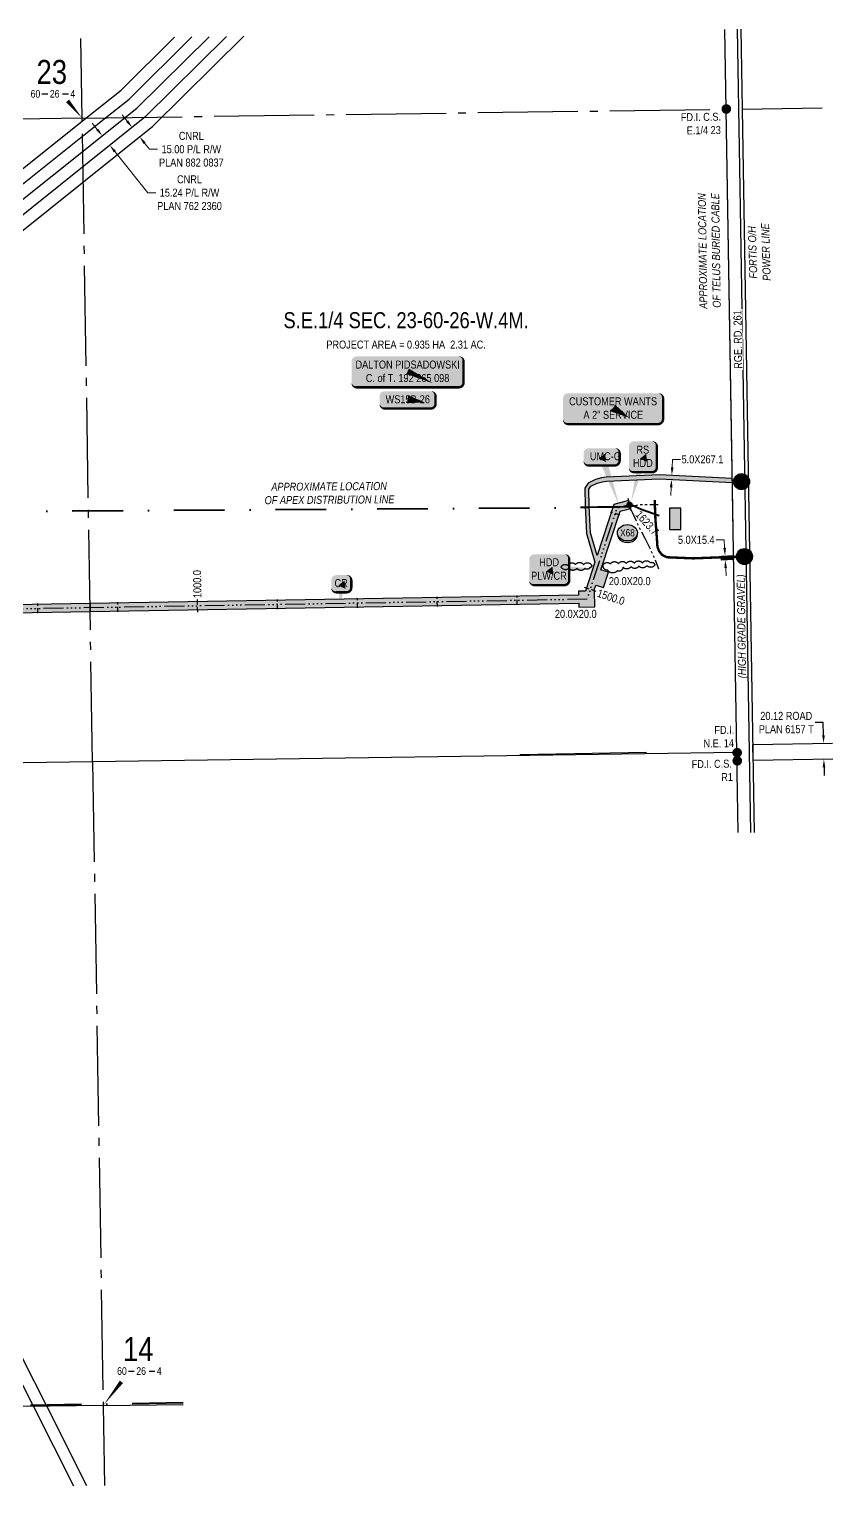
# Model space of a CAD drawing. Extents: x 72365 to 80261, y 6000112 to 6008999.
# Drawn here: x 78959 to 79964, y 6002675 to 6004496 of the extents above; entities that cross this region are included whole.
import ezdxf
from ezdxf.enums import TextEntityAlignment as Align

# ---------------------------------------------------------------- set-up
doc = ezdxf.new("R2010")
doc.units = 0
doc.header["$LTSCALE"] = 5
doc.header["$PDSIZE"] = 2.5
for name, pattern in [('0', [1, 1, 0]), ('COOP2', [10, 5, -1, 0, -1, 0, -1, 0, -1, 0, -1]), ('DASHDOT', [25.4, 12.7, -6.35, 0, -6.35]), ('foc-QUARTERLINE', [33, 25, -3, 2, -3]), ('foc-TIELINE', [1.875, 1.25, -0.625]), ('POWERLINE5', [7.8, 2.4, -0.6, 0.6, -0.6, 0.6, -0.6, 2.4])]:
    doc.linetypes.add(name, pattern=pattern)
doc.layers.get('Defpoints').update_dxf_attribs({"color": 9})
for name, color, linetype in [('10', 1, 'Continuous'), ('AS-FENCE', 48, 'foc-FENCE'), ('AS-OWNER', 7, 'Continuous'), ('AS-POWER', 104, 'foc-POWER'), ('AS-POWER-EXISTING', 72, 'POWERLINE5'), ('AS-POWER-T', 104, 'Continuous'), ('AS-RESIDENCE', 14, 'Continuous'), ('AS-ROADS', 254, 'Continuous'), ('AS-SYMBOL', 7, 'Continuous'), ('AS-TELEPHONE', 224, 'foc-TEL'), ('AS-TELEPHONE-T', 224, 'Continuous'), ('C-SYMBOL', 7, 'Continuous'), ('CG-NOTES', 7, 'Continuous'), ('F-RW', 190, 'Continuous'), ('L-AREAREQUIRED', 7, 'Continuous'), ('L-MON', 1, 'Continuous'), ('L-MON-T', 1, 'Continuous'), ('L-QSEC', 8, 'foc-QUARTERLINE'), ('L-ROAD-T', 7, 'Continuous'), ('L-SEC', 7, 'Continuous'), ('L-SECLBL', 7, 'Continuous'), ('L-TITLEDB', 4, 'Continuous'), ('L-TITLEDB-T', 4, 'Continuous'), ('P-APEX RECON PAY ITEMS', 240, 'Continuous'), ('P-APEX RECON-10m BUFFER', 51, 'COOP2'), ('P-APEX RECON-LINE LIST', 240, 'Continuous'), ('P-APEX RECON-URBAN', 30, 'COOP2'), ('P-APEX RECON-WORK AREA', 104, 'Continuous'), ('P-BUFFER-PURPLE', 187, 'foc-TIELINE'), ('P-BUFFER-PURPLE-T', 187, 'Continuous'), ('P-CROSSINGS', 250, 'Continuous'), ('T-BUSH', 110, '0')]:
    doc.layers.add(name, color=color, linetype=linetype)
for name, color, linetype, lineweight in [('AS-RECON EXISTING', 151, 'DASHDOT', 40), ('F-RW-T', 190, 'Continuous', 9), ('P-APEX RECON-TWS-T', 104, 'Continuous', 9), ('T-TEXT', 48, 'Continuous', 18)]:
    doc.layers.add(name, color=color, linetype=linetype, lineweight=lineweight)
for name, color, linetype, true_color in [('AS-RECON EXISTING-T', 7, 'Continuous', 0x7abdff), ('AS-STRUCTURE-H', 7, 'Continuous', 0xa8a8a8), ('P-APEX RECON-TO BE DRILLED-H', 7, 'Continuous', 0xffafe1)]:
    doc.layers.add(name, color=color, linetype=linetype, true_color=true_color)
doc.styles.add('1.8', font='ARIALN.TTF', dxfattribs={"height": 2})
doc.styles.add('100L', font='ARIALN.TTF', dxfattribs={"height": 2})
doc.styles.add('175L', font='ARIALN.TTF', dxfattribs={"height": 20})
doc.styles.add('80', font='ARIALN.TTF', dxfattribs={"height": 10})
doc.styles.add('80CG', font='ARIALN.TTF', dxfattribs={"height": 10})
doc.styles.add('80L', font='ARIALN.TTF', dxfattribs={"height": 10})
doc.styles.add('80LS', font='ARIALNI.TTF', dxfattribs={"height": 10})
doc.styles.add('Crossing', font='ARIALN.TTF', dxfattribs={"height": 10})
doc.styles.add('foc-LtypeFont', font='ARIALN.TTF', dxfattribs={"height": 7.35})
doc.styles.add('SIMPLEX', font='ARIALN.TTF')
doc.linetypes.add('foc-FENCE', pattern='A,10,-1,["X",foc-LtypeFont,S=0.2,R=0,X=-0.625,Y=-0.75],-1.24', length=12.24)
doc.linetypes.add('foc-POWER', pattern='A,6,-1,["P",foc-LtypeFont,S=0.2,R=0,X=-0.625,Y=-0.75],-1.24,4', length=12.24)
doc.linetypes.add('foc-TEL', pattern='A,2,-1,["T",foc-LtypeFont,S=0.2,R=0,X=-0.425,Y=-0.75],-1.24,8', length=12.24)
doc.dimstyles.new('Compass 5 000', dxfattribs={"dimscale": 5, "dimtxt": 9, "dimasz": 2, "dimexe": 0.2, "dimexo": 0.0625, "dimgap": 0.5, "dimtad": 0, "dimtih": 1, "dimtoh": 1, "dimzin": 0, "dimdsep": 46, "dimtxsty": '80CG', "dimcen": 0.1, "dimse1": 1, "dimse2": 1, "dimclrd": 256, "dimclrt": 256, "dimaunit": 1, "dimadec": 4, "dimazin": 0, "dimtfac": 0.06, "dimtofl": 0, "dimtmove": 0, "dimatfit": 1, "dimfxl": 0.2, "dimtolj": 1, "dimtzin": 0, "dimlwd": -1, "dimarcsym": 0})

# ---------------------------------------------------------------- blocks, each defined once
blk = doc.blocks.new('*D409')
at = {"layer": 'Defpoints', "color": 0, "transparency": 16777216}
for p in [(79909.3, 6003602.7), (79909.7, 6003582.6), (79953.2, 6003583.3)]:
    blk.add_point(p, dxfattribs=at)
at = {"layer": 'L-TITLEDB-T', "transparency": 16777216}
for p, q in [((79952.5, 6003629.2), (79942.5, 6003629.2)), ((79952.8, 6003613.4), (79952.5, 6003629.2)), ((79953.4, 6003573.3), (79953.6, 6003563.3))]:
    blk.add_line(p, q, dxfattribs=at)
for points in [[(79954.4, 6003613.5), (79951.1, 6003613.4), (79952.9, 6003603.4)], [(79955.1, 6003573.3), (79951.7, 6003573.2), (79953.2, 6003583.3)]]:
    blk.add_solid(points, dxfattribs=at)
at = {"layer": 'L-TITLEDB-T', "transparency": 16777216, "insert": (79906.2, 6003629.2), "char_height": 10, "attachment_point": 5, "style": '80CG'}
blk.add_mtext('\\A1;20.12 ROAD\\PPLAN 6157 T', dxfattribs=at)
blk = doc.blocks.new('L-SECLBL')
at = {"layer": '10', "color": 7}
for p, q in [((-5.1, -27.8), (-12.3, -27.8)), ((20.7, -27.8), (13.5, -27.8))]:
    blk.add_line(p, q, dxfattribs=at)
at = {"layer": '10', "color": 2, "style": 'SIMPLEX'}
blk.add_attdef('SEC', text='', height=30, dxfattribs=at).set_placement((0, 0), align=Align.MIDDLE)
at = {"layer": '10', "color": 5, "style": '80L'}
blk.add_attdef('TWP', text='', height=9.5, dxfattribs=at).set_placement((-14.4, -27.4), align=Align.MIDDLE_RIGHT)
blk.add_attdef('RGE', text='', height=9.5, dxfattribs=at).set_placement((3.6, -27.4), align=Align.MIDDLE_CENTER)
blk.add_attdef('MER', text='', height=9.5, dxfattribs=at).set_placement((23.2, -27.4), align=Align.MIDDLE_LEFT)
blk = doc.blocks.new('*D416')
at = {"layer": 'Defpoints', "color": 0, "transparency": 16777216}
for p in [(79087.4, 6004372.4), (79096.8, 6004360.7), (79097.6, 6004361.4)]:
    blk.add_point(p, dxfattribs=at)
at = {"layer": 'F-RW-T', "transparency": 16777216}
for p, q in [((79082, 6004380.9), (79075.8, 6004388.7)), ((79103.8, 6004353.6), (79110.1, 6004345.8)), ((79110.1, 6004345.8), (79120.1, 6004345.8))]:
    blk.add_line(p, q, dxfattribs=at)
for points in [[(79083.3, 6004381.9), (79080.7, 6004379.8), (79088.3, 6004373.1)], [(79105.1, 6004354.6), (79102.5, 6004352.6), (79097.6, 6004361.4)]]:
    blk.add_solid(points, dxfattribs=at)
at = {"layer": 'F-RW-T', "transparency": 16777216, "insert": (79162.3, 6004345.8), "char_height": 10, "attachment_point": 5, "style": '80CG'}
blk.add_mtext('\\A1;CNRL\\P15.00 P/L R/W\\PPLAN 882 0837', dxfattribs=at)
blk = doc.blocks.new('*D417')
at = {"layer": 'Defpoints', "color": 0, "transparency": 16777216}
for p in [(79038.1, 6004352.4), (79060.4, 6004350.8), (79047.6, 6004340.6)]:
    blk.add_point(p, dxfattribs=at)
at = {"layer": 'F-RW-T', "transparency": 16777216}
for p, q in [((79044.7, 6004370.5), (79038.4, 6004378.3)), ((79066.6, 6004343), (79107.7, 6004291.5)), ((79107.7, 6004291.5), (79117.7, 6004291.5))]:
    blk.add_line(p, q, dxfattribs=at)
for points in [[(79046, 6004371.5), (79043.4, 6004369.4), (79050.9, 6004362.7)], [(79067.9, 6004344), (79065.3, 6004341.9), (79060.4, 6004350.8)]]:
    blk.add_solid(points, dxfattribs=at)
at = {"layer": 'F-RW-T', "transparency": 16777216, "insert": (79160, 6004291.5), "char_height": 10, "attachment_point": 5, "style": '80CG'}
blk.add_mtext('\\A1;CNRL\\P15.24 P/L R/W\\PPLAN 762 2360', dxfattribs=at)
blk = doc.blocks.new('fdia')
at = {"color": 255, "const_width": 1}
blk.add_lwpolyline([(-0.5, 0, 1), (0.5, 0, 1)], format="xyb", close=True, dxfattribs=at)
blk = doc.blocks.new('Fdiaa')
blk.add_blockref('fdia', (0, 0))
blk = doc.blocks.new('fdib')
at = {"color": 1, "const_width": 1.6}
blk.add_lwpolyline([(-0.4, 0, 1), (0.4, 0, 1)], format="xyb", close=True, dxfattribs=at)
at = {"color": 1}
blk.add_circle((0, 0), 0.8, dxfattribs=at)
blk = doc.blocks.new('Fdibb')
blk.add_blockref('fdib', (0, 0))
blk = doc.blocks.new('fdicc')
for name in ['Fdibb', 'Fdiaa']:
    blk.add_blockref(name, (0, 0))
blk = doc.blocks.new('FDI')
blk.add_blockref('fdicc', (0, 0))
blk = doc.blocks.new('RISER')
h = blk.add_hatch(color=255)
h.dxf.hatch_style = 1
edge = h.paths.add_edge_path()
edge.add_arc((0, 0), 0.7, 0, 360)
blk.add_hatch(color=13).paths.add_polyline_path([(0.58, -0.15), (-0.58, -0.15, 0.774597)])
at = {"color": 13}
blk.add_line((-0.58, -0.15), (0.58, -0.15), dxfattribs=at)
blk.add_circle((0, 0), 0.6, dxfattribs=at)
blk = doc.blocks.new('*D1127')
at = {"layer": 'Defpoints', "color": 0, "transparency": 16777216}
for p in [(79763.1, 6003938.2), (79776.3, 6003932.5), (79776.5, 6003937.5)]:
    blk.add_point(p, dxfattribs=at)
at = {"layer": 'P-APEX RECON-TWS-T', "transparency": 16777216}
for p, q in [((79763.6, 6003948.2), (79764.1, 6003958.2)), ((79764.1, 6003958.2), (79774.1, 6003958.2)), ((79762.3, 6003923.2), (79761.8, 6003913.2))]:
    blk.add_line(p, q, dxfattribs=at)
for points in [[(79761.9, 6003948.3), (79765.2, 6003948.1), (79763.1, 6003938.2)], [(79760.6, 6003923.3), (79764, 6003923.1), (79762.8, 6003933.2)]]:
    blk.add_solid(points, dxfattribs=at)
at = {"layer": 'P-APEX RECON-TWS-T', "transparency": 16777216, "insert": (79801.4, 6003958.2), "char_height": 10, "attachment_point": 5, "style": '80CG'}
blk.add_mtext('\\A1;5.0X267.1', dxfattribs=at)
blk = doc.blocks.new('*D1128')
at = {"layer": 'Defpoints', "color": 0, "transparency": 16777216}
for p in [(79829.7, 6003837.6), (79831.7, 6003837.7), (79832, 6003832.7)]:
    blk.add_point(p, dxfattribs=at)
at = {"layer": 'P-APEX RECON-TWS-T', "transparency": 16777216}
for p, q in [((79828.6, 6003857.6), (79818.6, 6003857.6)), ((79829.1, 6003847.6), (79828.6, 6003857.6)), ((79830.5, 6003822.6), (79831, 6003812.7))]:
    blk.add_line(p, q, dxfattribs=at)
for points in [[(79830.8, 6003847.7), (79827.5, 6003847.5), (79829.7, 6003837.6)], [(79832.1, 6003822.7), (79828.8, 6003822.6), (79829.9, 6003832.6)]]:
    blk.add_solid(points, dxfattribs=at)
at = {"layer": 'P-APEX RECON-TWS-T', "transparency": 16777216, "insert": (79793.7, 6003857.6), "char_height": 10, "attachment_point": 5, "style": '80CG'}
blk.add_mtext('\\A1;5.0X15.4', dxfattribs=at)
blk = doc.blocks.new('Access_Point')
h = blk.add_hatch(color=255)
h.dxf.hatch_style = 1
edge = h.paths.add_edge_path()
edge.add_arc((0, 0), 9.99, 0, 360)
at = {"color": 170}
blk.add_circle((0, 0), 9.99, dxfattribs=at)
at = {"color": 170, "style": '175L'}
blk.add_text('AC', height=10, dxfattribs=at).set_placement((0, 0), align=Align.MIDDLE_CENTER)
blk = doc.blocks.new('*U1129')
at = {"true_color": 0xffffa8}
h = blk.add_hatch(color=51, dxfattribs=at)
edge = h.paths.add_edge_path()
edge.add_line((-6.5, -11.5), (6.5, -11.5))
edge.add_arc((6.5, -5.5), 6, 270, 360)
edge.add_line((12.5, -5.5), (12.5, 4))
edge.add_arc((6.5, 4), 6, 0, 90)
edge.add_line((6.5, 10), (-6.5, 10))
edge.add_arc((-6.5, 4), 6, 90, 180)
edge.add_line((-12.5, 4), (-12.5, -5.5))
edge.add_arc((-6.5, -5.5), 6, 180, 270)
at = {"color": 240, "flags": 128}
blk.add_lwpolyline([(-6.5, -11.5, 3, 3, 0), (6.5, -11.5, 3, 3, 0.414214), (12.5, -5.5, 3, 3, 0), (12.5, 4, 3, 0, 0.414214), (6.5, 10, 0, 0, 0), (-6.5, 10, 0, 0, 0.414214), (-12.5, 4, 0, 0, 0), (-12.5, -5.5, 0, 3, 0.414214)], format="xyseb", close=True, dxfattribs=at)
for points in [[(-1.1, -25.5, 0, 10, 0), (0, 0, 5, 5, 0)], [(5.4, -7.1, 0, 10, 0), (0, 0, 5, 5, 0)]]:
    blk.add_lwpolyline(points, format="xyseb", dxfattribs=at)
at = {"color": 4, "style": '80'}
blk.add_attdef('OTHER_001', (-14.7, -5), '', height=10, dxfattribs=at)
blk = doc.blocks.new('*U1130')
at = {"true_color": 0xffffa8}
h = blk.add_hatch(color=51, dxfattribs=at)
edge = h.paths.add_edge_path()
edge.add_line((-16.5, -11.5), (16.5, -11.5))
edge.add_arc((16.5, -5.5), 6, 270, 360)
edge.add_line((22.5, -5.5), (22.5, 4))
edge.add_arc((16.5, 4), 6, 0, 90)
edge.add_line((16.5, 10), (-16.5, 10))
edge.add_arc((-16.5, 4), 6, 90, 180)
edge.add_line((-22.5, 4), (-22.5, -5.5))
edge.add_arc((-16.5, -5.5), 6, 180, 270)
at = {"color": 240, "flags": 128}
blk.add_lwpolyline([(-16.5, -11.5, 3, 3, 0), (16.5, -11.5, 3, 3, 0.414214), (22.5, -5.5, 3, 3, 0), (22.5, 4, 3, 0, 0.414214), (16.5, 10, 0, 0, 0), (-16.5, 10, 0, 0, 0.414214), (-22.5, 4, 0, 0, 0), (-22.5, -5.5, 0, 3, 0.414214)], format="xyseb", close=True, dxfattribs=at)
for points in [[(22.7, -63.4, 0, 10, 0), (0, 0, 5, 5, 0)], [(5.4, -7.1, 0, 10, 0), (0, 0, 5, 5, 0)]]:
    blk.add_lwpolyline(points, format="xyseb", dxfattribs=at)
at = {"color": 4, "style": '80'}
blk.add_attdef('OTHER_001', (-14.7, -5), '', height=10, dxfattribs=at)
blk = doc.blocks.new('*U1131')
at = {"true_color": 0xffffa8}
h = blk.add_hatch(color=51, dxfattribs=at)
edge = h.paths.add_edge_path()
edge.add_line((-11.5, -20), (11.5, -20))
edge.add_arc((11.5, -14), 6, 270, 360)
edge.add_line((17.5, -14), (17.5, 12.5))
edge.add_arc((11.5, 12.5), 6, 0, 90)
edge.add_line((11.5, 18.5), (-11.5, 18.5))
edge.add_arc((-11.5, 12.5), 6, 90, 180)
edge.add_line((-17.5, 12.5), (-17.5, -14))
edge.add_arc((-11.5, -14), 6, 180, 270)
at = {"color": 240, "flags": 128}
blk.add_lwpolyline([(-11.5, -20, 3, 3, 0), (11.5, -20, 3, 3, 0.414214), (17.5, -14, 3, 3, 0), (17.5, 12.5, 3, 0, 0.414214), (11.5, 18.5, 0, 0, 0), (-11.5, 18.5, 0, 0, 0.414214), (-17.5, 12.5, 0, 0, 0), (-17.5, -14, 0, 3, 0.414214)], format="xyseb", close=True, dxfattribs=at)
for points in [[(-14.7, -56.6, 0, 10, 0), (0, 0, 5, 5, 0)], [(5.4, -7.1, 0, 10, 0), (0, 0, 5, 5, 0)]]:
    blk.add_lwpolyline(points, format="xyseb", dxfattribs=at)
at = {"color": 4, "style": '80'}
blk.add_attdef('OTHER_001', (-14.7, -5), '', height=10, dxfattribs=at)
blk = doc.blocks.new('*U1132')
at = {"true_color": 0xffffa8}
h = blk.add_hatch(color=51, dxfattribs=at)
edge = h.paths.add_edge_path()
edge.add_line((-19, -20), (19, -20))
edge.add_arc((19, -14), 6, 270, 360)
edge.add_line((25, -14), (25, 12.5))
edge.add_arc((19, 12.5), 6, 0, 90)
edge.add_line((19, 18.5), (-19, 18.5))
edge.add_arc((-19, 12.5), 6, 90, 180)
edge.add_line((-25, 12.5), (-25, -14))
edge.add_arc((-19, -14), 6, 180, 270)
at = {"color": 240, "flags": 128}
blk.add_lwpolyline([(-19, -20, 3, 3, 0), (19, -20, 3, 3, 0.414214), (25, -14, 3, 3, 0), (25, 12.5, 3, 0, 0.414214), (19, 18.5, 0, 0, 0), (-19, 18.5, 0, 0, 0.414214), (-25, 12.5, 0, 0, 0), (-25, -14, 0, 3, 0.414214)], format="xyseb", close=True, dxfattribs=at)
for points in [[(59.7, 0.5, 0, 10, 0), (0, 0, 5, 5, 0)], [(5.4, -7.1, 0, 10, 0), (0, 0, 5, 5, 0)]]:
    blk.add_lwpolyline(points, format="xyseb", dxfattribs=at)
at = {"color": 4, "style": '80'}
blk.add_attdef('OTHER_001', (-14.7, -5), '', height=10, dxfattribs=at)
blk = doc.blocks.new('xing2')
h = blk.add_hatch(color=50)
h.dxf.hatch_style = 1
edge = h.paths.add_edge_path()
edge.add_ellipse((0, 0), major_axis=(-12.5, 0), ratio=0.816297, start_angle=0, end_angle=360)
h = blk.add_hatch(color=250)
h.dxf.hatch_style = 1
edge = h.paths.add_edge_path()
edge.add_ellipse((0, -2), major_axis=(-12.5, 0), ratio=0.816297, start_angle=0, end_angle=180)
edge.add_line((12.5, -2), (12.5, 0))
edge.add_ellipse((0, 0), major_axis=(-12.5, 0), ratio=0.816297, start_angle=0, end_angle=180, ccw=False)
edge.add_line((-12.5, 0), (-12.5, -2))
at = {"color": 250}
blk.add_ellipse((0, 0), major_axis=(-12.5, 0), ratio=0.816297, dxfattribs=at)
blk.add_ellipse((0, -2), major_axis=(-12.5, 0), ratio=0.816297, start_param=0, end_param=3.141593, dxfattribs=at)
at = {"color": 250, "style": 'Crossing'}
blk.add_attdef('CROSSING', text='', height=9, dxfattribs=at).set_placement((0.1, 0), align=Align.MIDDLE_CENTER)
at = {"color": 250, "style": 'Crossing', "flags": 1}
for tag, p in [('OWNER', (0.1, -12.5)), ('DESCRIPTION', (0.1, -25.8)), ('LOCATION', (0.1, -39.3)), ('DWG_REF', (0.1, -52.8))]:
    blk.add_attdef(tag, text='', height=9, dxfattribs=at).set_placement(p, align=Align.MIDDLE_CENTER)
blk = doc.blocks.new('*U1293')
at = {"true_color": 0xffffa8}
h = blk.add_hatch(color=51, dxfattribs=at)
edge = h.paths.add_edge_path()
edge.add_line((-56.5, -20), (56.5, -20))
edge.add_arc((56.5, -14), 6, 270, 360)
edge.add_line((62.5, -14), (62.5, 12.5))
edge.add_arc((56.5, 12.5), 6, 0, 90)
edge.add_line((56.5, 18.5), (-56.5, 18.5))
edge.add_arc((-56.5, 12.5), 6, 90, 180)
edge.add_line((-62.5, 12.5), (-62.5, -14))
edge.add_arc((-56.5, -14), 6, 180, 270)
at = {"color": 240, "flags": 128}
blk.add_lwpolyline([(-56.5, -20, 3, 3, 0), (56.5, -20, 3, 3, 0.414214), (62.5, -14, 3, 3, 0), (62.5, 12.5, 3, 0, 0.414214), (56.5, 18.5, 0, 0, 0), (-56.5, 18.5, 0, 0, 0.414214), (-62.5, 12.5, 0, 0, 0), (-62.5, -14, 0, 3, 0.414214)], format="xyseb", close=True, dxfattribs=at)
for points in [[(19.9, -11.9, 0, 10, 0), (0, 0, 5, 5, 0)], [(5.4, -7.1, 0, 10, 0), (0, 0, 5, 5, 0)]]:
    blk.add_lwpolyline(points, format="xyseb", dxfattribs=at)
at = {"color": 4, "style": '80'}
blk.add_attdef('OTHER_001', (-14.7, -5), '', height=10, dxfattribs=at)
blk = doc.blocks.new('*U1479')
h = blk.add_hatch(color=59)
edge = h.paths.add_edge_path()
edge.add_line((-64, -20), (64, -20))
edge.add_arc((64, -14), 6, 270, 360)
edge.add_line((70, -14), (70, 12.5))
edge.add_arc((64, 12.5), 6, 0, 90)
edge.add_line((64, 18.5), (-64, 18.5))
edge.add_arc((-64, 12.5), 6, 90, 180)
edge.add_line((-70, 12.5), (-70, -14))
edge.add_arc((-64, -14), 6, 180, 270)
at = {"color": 1, "flags": 128}
blk.add_lwpolyline([(-64, -20, 3, 3, 0), (64, -20, 3, 3, 0.414214), (70, -14, 3, 3, 0), (70, 12.5, 3, 0, 0.414214), (64, 18.5, 0, 0, 0), (-64, 18.5, 0, 0, 0.414214), (-70, 12.5, 0, 0, 0), (-70, -14, 0, 3, 0.414214)], format="xyseb", close=True, dxfattribs=at)
blk.add_lwpolyline([(31.8, -14.9, 0, 7.5, 0), (0, 0, 0, 0, 0)], format="xyseb", dxfattribs=at)
at = {"color": 1, "style": '80'}
blk.add_attdef('ENTER_TEXT_001', (-36, -5), '', height=10, dxfattribs=at)
blk = doc.blocks.new('*U1492')
at = {"true_color": 0xffffa8}
h = blk.add_hatch(color=51, dxfattribs=at)
edge = h.paths.add_edge_path()
edge.add_line((-29, -11.5), (29, -11.5))
edge.add_arc((29, -5.5), 6, 270, 360)
edge.add_line((35, -5.5), (35, 4))
edge.add_arc((29, 4), 6, 0, 90)
edge.add_line((29, 10), (-29, 10))
edge.add_arc((-29, 4), 6, 90, 180)
edge.add_line((-35, 4), (-35, -5.5))
edge.add_arc((-29, -5.5), 6, 180, 270)
at = {"color": 240, "flags": 128}
blk.add_lwpolyline([(-29, -11.5, 3, 3, 0), (29, -11.5, 3, 3, 0.414214), (35, -5.5, 3, 3, 0), (35, 4, 3, 0, 0.414214), (29, 10, 0, 0, 0), (-29, 10, 0, 0, 0.414214), (-35, 4, 0, 0, 0), (-35, -5.5, 0, 3, 0.414214)], format="xyseb", close=True, dxfattribs=at)
for points in [[(-28.7, -2.8, 0, 10, 0), (0, 0, 5, 5, 0)], [(21, -3.7, 0, 10, 0), (0, 0, 5, 5, 0)]]:
    blk.add_lwpolyline(points, format="xyseb", dxfattribs=at)
at = {"color": 4, "style": '80'}
blk.add_attdef('OTHER_001', (-14.7, -5), '', height=10, dxfattribs=at)

msp = doc.modelspace()

# ---------------------------------------------------------------- hatches: boundary and pattern name
at = {"layer": 'AS-STRUCTURE-H'}
h = msp.add_hatch(color=256, dxfattribs=at)
h.dxf.hatch_style = 1
h.paths.add_polyline_path([(79760.368, 6003897.133), (79760.235, 6003870.626), (79774.339, 6003870.555), (79774.473, 6003897.062)])
at = {"layer": 'P-APEX RECON-10m BUFFER'}
h = msp.add_hatch(color=256, dxfattribs=at)
h.dxf.hatch_style = 1
h.paths.add_polyline_path([(79035.733, 6003768.057), (79646.773, 6003778.565), (79646.859, 6003773.57), (79666.839, 6003773.913), (79666.496, 6003793.894), (79665.72, 6003793.88), (79668.127, 6003801.18), (79677.616, 6003798.052), (79683.873, 6003817.03), (79674.383, 6003820.159), (79698.524, 6003893.384), (79711.678, 6003896.981), (79709.042, 6003906.619), (79690.714, 6003901.607), (79669.758, 6003838.04), (79661.361, 6003866.432), (79659.919, 6003899.766), (79659.384, 6003920.922), (79661.903, 6003924.621), (79669.573, 6003928.376), (79676.467, 6003930.097), (79681.485, 6003931.082), (79747.611, 6003933.964), (79838.785, 6003929.393), (79838.701, 6003934.399), (79747.627, 6003938.965), (79680.892, 6003936.057), (79675.38, 6003934.974), (79667.85, 6003933.095), (79658.519, 6003928.526), (79654.35, 6003922.405), (79654.926, 6003899.595), (79656.397, 6003865.603), (79667.012, 6003829.71), (79655.139, 6003793.698), (79646.515, 6003793.55), (79646.601, 6003788.555), (79035.572, 6003778.047)])
h = msp.add_hatch(color=256, dxfattribs=at)
h.dxf.hatch_style = 1
h.paths.add_polyline_path([(79824.769, 6003837.359), (79840.311, 6003838.182), (79840.395, 6003833.184), (79825.033, 6003832.37)])
h = msp.add_hatch(color=256, dxfattribs=at)
h.dxf.hatch_style = 1
h.paths.add_polyline_path([(79035.572, 6003778.047), (78768.966, 6003773.463), (78767.835, 6003779.484), (78748.195, 6003775.792), (78749.118, 6003770.882), (78714.152, 6003764.309), (78713.229, 6003769.219), (78693.589, 6003765.528), (78694.512, 6003760.618), (78602.822, 6003743.383), (78597.913, 6003744.802), (78599.3, 6003749.601), (78580.102, 6003755.149), (78578.715, 6003750.35), (78540.665, 6003761.346), (78542.052, 6003766.146), (78522.854, 6003771.694), (78521.467, 6003766.894), (78509.699, 6003770.295), (78230.149, 6003764.715), (78230.31, 6003754.725), (78234.199, 6003754.803), (78234.398, 6003744.813), (78234.93, 6003744.824), (78234.492, 6003568.597), (78239.488, 6003568.668), (78239.926, 6003744.923), (78254.378, 6003745.212), (78254.178, 6003755.201), (78508.382, 6003760.275), (78518.693, 6003757.295), (78517.306, 6003752.496), (78536.504, 6003746.948), (78537.891, 6003751.747), (78575.941, 6003740.751), (78574.554, 6003735.952), (78593.752, 6003730.404), (78595.139, 6003735.203), (78602.332, 6003733.124), (78696.358, 6003750.798), (78697.281, 6003745.888), (78716.92, 6003749.58), (78715.997, 6003754.49), (78750.964, 6003761.062), (78751.887, 6003756.153), (78771.526, 6003759.844), (78770.839, 6003763.502), (79035.733, 6003768.057)])
at = {"layer": 'P-APEX RECON-TO BE DRILLED-H'}
h = msp.add_hatch(color=256, dxfattribs=at)
h.dxf.hatch_style = 1
h.paths.add_polyline_path([(79669.342, 6003821.444), (79674.271, 6003819.819), (79698.524, 6003893.384), (79711.678, 6003896.981), (79709.042, 6003906.619), (79690.714, 6003901.607), (79669.758, 6003838.04), (79664.782, 6003822.948)])

# ---------------------------------------------------------------- linework, layer by layer
at = {"layer": 'AS-FENCE', "flags": 128}
msp.add_lwpolyline([(79731.649, 6003591.66), (79572.921, 6003588.965)], dxfattribs=at)
at = {"layer": 'AS-POWER', "flags": 128}
msp.add_lwpolyline([(79861.972, 6003491.975), (79848.223, 6004322.615), (79845.412, 6004495.884)], dxfattribs=at)
at = {"layer": 'AS-POWER-EXISTING', "flags": 128}
for points in [[(79709.961, 6003901.762), (79709.967, 6003896.558)], [(79709.979, 6003896.578), (79712.809, 6003899.498), (79722.683, 6003901.875), (79745.976, 6003901.931)], [(79746.678, 6003820.937), (79741.885, 6003834.385), (79729.792, 6003859.316), (79723.96, 6003870.26), (79715.44, 6003887.858), (79712.83, 6003894.427), (79712.015, 6003895.89), (79710.691, 6003896.267)]]:
    msp.add_lwpolyline(points, dxfattribs=at)
at = {"layer": 'AS-RECON EXISTING', "flags": 128}
for points in [[(79710.357, 6003901.658), (79709.16, 6003898.707), (79697.81, 6003898.432), (79670.054, 6003898.351), (79659.806, 6003898.106), (79641.459, 6003897.809), (78245.383, 6003888.424), (78229.841, 6003887.77), (78208.97, 6003887.039), (78200.911, 6003887.563), (78180.358, 6003885.99), (78175.925, 6003885.752)], [(79151.914, 6002778.981), (78957.726, 6002775.815), (78348.897, 6002768.057), (78219.086, 6002765.941), (78212.022, 6002765.826), (78195.793, 6002765.568)]]:
    msp.add_lwpolyline(points, dxfattribs=at)
at = {"layer": 'AS-RECON EXISTING', "color": 240, "flags": 128}
msp.add_lwpolyline([(79747.267, 6003887.483), (79724.698, 6003895.442), (79710.984, 6003901.713)], dxfattribs=at)
at = {"layer": 'AS-RESIDENCE', "flags": 128}
msp.add_lwpolyline([(79760.368, 6003897.133), (79760.235, 6003870.626), (79774.339, 6003870.555), (79774.473, 6003897.062)], close=True, dxfattribs=at)
at = {"layer": 'AS-ROADS', "const_width": 2.998, "flags": 128}
msp.add_lwpolyline([(79741.677, 6003907.365), (79742.601, 6003883.102), (79744.138, 6003863.383), (79745.087, 6003849.154), (79747.121, 6003843.597), (79750.918, 6003838.854), (79756.885, 6003835.872), (79790.002, 6003834.506), (79846.82, 6003836.674)], dxfattribs=at)
at = {"layer": 'F-RW', "flags": 128}
for points in [[(78225.585, 6004046.285), (78620.633, 6004048.962), (78676.441, 6004063.225), (78683.24, 6004085.391), (78901.092, 6004204.332), (79114.343, 6004374.803), (79227.897, 6004487.1)], [(78229.866, 6003779.651), (78261.452, 6003780.175), (78540.903, 6004048.356), (78556.627, 6004063.449), (78572.602, 6004078.784), (78588.32, 6004093.933), (78600.928, 6004106.027), (78648.067, 6004134.719), (78867.586, 6004254.601), (79025.777, 6004380.938), (79030.54, 6004384.779), (79074.369, 6004419.716), (79141.253, 6004485.868)], [(79206.356, 6004486.794), (79104.264, 6004385.816), (78892.795, 6004216.929), (78670.701, 6004095.617), (78664.576, 6004075.671), (78510.206, 6003572.437), (78479.371, 6003472.081), (78294.439, 6002870.114), (78271.266, 6002794.685), (78245.93, 6002792.772), (78245.684, 6002808.038), (78259.755, 6002809.093), (78278.43, 6002869.881), (78463.338, 6003471.85), (78495.592, 6003576.96), (78657.952, 6004105.988), (78884.259, 6004229.564), (79094.335, 6004397.345), (79184.437, 6004486.482)], [(78610.124, 6004094.084), (78655.57, 6004121.753), (78875.922, 6004242.082), (79026.108, 6004362.041), (79054.996, 6004385.13), (79084.345, 6004408.509), (79162.854, 6004486.175)], [(79031.778, 6002675.496), (78981.606, 6002774.712), (78951.129, 6002834.981), (78943.346, 6002850.371), (78804.453, 6003476.758), (78782.368, 6003576.361), (78775.952, 6003605.294), (78670.115, 6004061.609), (78665.874, 6004079.897), (78663.277, 6004091.092), (78651.097, 6004083.671), (78649.796, 6004082.876), (78650.251, 6004080.916), (78652.209, 6004072.505), (78655.59, 6004057.899), (78657.133, 6004051.352), (78761.342, 6003601.987), (78767.069, 6003576.168), (78789.159, 6003476.538), (78929.12, 6002845.292), (78951.695, 6002800.65), (78964.932, 6002774.474), (79015.105, 6002675.257)]]:
    msp.add_lwpolyline(points, dxfattribs=at)
at = {"layer": 'L-QSEC', "flags": 128}
for points in [[(79025.781, 6004384.712), (79024.154, 6004484.202)], [(79025.781, 6004384.712), (78220.336, 6004373.283)], [(79025.781, 6004384.712), (79830.978, 6004395.834)], [(79038.767, 6003580.057), (79025.781, 6004384.712)], [(79851.079, 6004396.038), (79950.981, 6004397.732)], [(79038.767, 6003580.057), (79052.037, 6002775.715)], [(79052.037, 6002775.715), (78952.13, 6002774.277), (78246.398, 6002764.086)], [(79052.037, 6002775.715), (79151.944, 6002777.145)], [(79052.037, 6002775.715), (79053.685, 6002675.812)]]:
    msp.add_lwpolyline(points, dxfattribs=at)
at = {"layer": 'L-SEC', "flags": 128}
for points in [[(79830.978, 6004395.834), (79829.356, 6004495.656)], [(79849.454, 6004495.942), (79851.079, 6004396.038)], [(79844.437, 6003591.674), (79830.978, 6004395.834)], [(79851.079, 6004396.038), (79864.539, 6003591.988)], [(79844.437, 6003591.674), (79038.767, 6003580.057)], [(79846.08, 6003491.746), (79844.437, 6003591.674)], [(79864.539, 6003591.988), (79866.184, 6003492.035)], [(79038.767, 6003580.057), (78233.311, 6003568.58)]]:
    msp.add_lwpolyline(points, dxfattribs=at)
at = {"layer": 'L-SECLBL', "flags": 128}
for points in [[(79025.781, 6004384.712, 0, 4.996, 0), (79007.523, 6004406.195, 0, 0, 0)], [(79052.037, 6002775.715, 0, 4.996, 0), (79074.848, 6002805.266, 0, 0, 0)]]:
    msp.add_lwpolyline(points, format="xyseb", dxfattribs=at)
at = {"layer": 'L-TITLEDB', "flags": 128}
msp.add_lwpolyline([(79964.498, 6003583.455), (79864.77, 6003581.865), (79864.428, 6003602.033), (79964.164, 6003603.605)], dxfattribs=at)
at = {"layer": 'P-APEX RECON-URBAN', "flags": 128}
msp.add_lwpolyline([(78177.723, 6003758.672), (78509.041, 6003765.285), (78602.577, 6003738.254), (78762.74, 6003768.359), (79657.116, 6003783.739), (79694.619, 6003897.496), (79710.36, 6003901.8)], dxfattribs=at)
at = {"layer": 'P-APEX RECON-WORK AREA', "flags": 128}
for points in [[(79035.733, 6003768.057), (79646.773, 6003778.565), (79646.859, 6003773.57), (79666.839, 6003773.913), (79666.496, 6003793.894), (79665.72, 6003793.88), (79668.127, 6003801.18), (79677.616, 6003798.052), (79683.873, 6003817.03), (79674.383, 6003820.159), (79698.524, 6003893.384), (79711.678, 6003896.981), (79709.042, 6003906.619), (79690.714, 6003901.607), (79669.758, 6003838.04), (79661.361, 6003866.432), (79659.919, 6003899.766), (79659.384, 6003920.922), (79661.903, 6003924.621), (79669.573, 6003928.376), (79676.467, 6003930.097), (79681.485, 6003931.082), (79747.611, 6003933.964), (79838.785, 6003929.393), (79838.701, 6003934.399), (79747.627, 6003938.965), (79680.892, 6003936.057), (79675.38, 6003934.974), (79667.85, 6003933.095), (79658.519, 6003928.526), (79654.35, 6003922.405), (79654.926, 6003899.595), (79656.397, 6003865.603), (79667.012, 6003829.71), (79655.139, 6003793.698), (79646.515, 6003793.55), (79646.601, 6003788.555), (79035.572, 6003778.047)], [(79824.769, 6003837.359), (79840.311, 6003838.182), (79840.395, 6003833.184), (79825.033, 6003832.37)]]:
    msp.add_lwpolyline(points, close=True, dxfattribs=at)
msp.add_lwpolyline([(78770.839, 6003763.502), (79035.733, 6003768.057), (79035.572, 6003778.047), (78768.966, 6003773.463)], dxfattribs=at)
at = {"layer": 'P-BUFFER-PURPLE'}
for p, q in [((79698.016, 6003888.654), (79686.629, 6003892.408)), ((79712.468, 6003894.09), (79708.252, 6003909.51)), ((79170.27, 6003767.373), (79169.995, 6003783.357)), ((79270.138, 6003771.089), (79269.931, 6003783.077)), ((79370.04, 6003772.807), (79369.833, 6003784.795)), ((79469.942, 6003774.525), (79469.736, 6003786.513)), ((79569.844, 6003776.243), (79569.638, 6003788.231)), ((79668.63, 6003793.135), (79653.447, 6003798.14)), ((78970.431, 6003765.935), (78970.225, 6003777.923)), ((79070.333, 6003767.653), (79070.127, 6003779.641))]:
    msp.add_line(p, q, dxfattribs=at)
at = {"layer": 'T-BUSH', "flags": 128}
for points in [[(79654.37, 6003821.988, -0.52056705), (79644.379, 6003822.067, -0.52056705), (79634.388, 6003822.146, -0.52056705), (79624.745, 6003823.557, -0.52056705), (79632.914, 6003825.621, -0.52056705), (79642.823, 6003826.907, -0.52056705), (79652.791, 6003826.647, -0.52056705), (79662.77, 6003826.129, -0.52056705), (79660.456, 6003822.871, -0.52056705)], [(79683.029, 6003819.805, -0.52056705), (79677.26, 6003826.157, -0.52056705), (79686.284, 6003827.648, -0.52056705), (79696.272, 6003827.932, -0.52056705), (79706.26, 6003828.217, -0.52056705), (79716.247, 6003828.502, -0.52056705), (79726.235, 6003828.786, -0.52056705), (79736.223, 6003829.071, -0.52056705), (79741.871, 6003826.23, -0.52056705), (79731.903, 6003825.54, -0.52056705), (79721.935, 6003824.851, -0.52056705), (79711.967, 6003824.161, -0.52056705), (79702, 6003823.472, -0.52056705), (79694.772, 6003818.816, -0.52056705)]]:
    msp.add_lwpolyline(points, format="xyb", close=True, dxfattribs=at)

# ---------------------------------------------------------------- block references
at = {"layer": 'AS-OWNER'}
ref = msp.add_blockref('*U1479', (79432.715, 6004068.287), dxfattribs=at)
ref.add_attrib('ENTER_TEXT_001', 'DALTON PIDSADOWSKI', (79367.551, 6004071.705), dxfattribs={"layer": '0', "color": 1, "height": 10, "style": '80'})
ref.add_attrib('ENTER_TEXT_002', 'C. of T. 192 265 098', (79380.471, 6004054.861), dxfattribs={"layer": '0', "color": 1, "height": 10, "style": '80'})
at = {"layer": 'AS-SYMBOL', "xscale": 4.995841144999961, "yscale": 4.995841144999961, "zscale": 4.995841144999961}
msp.add_blockref('RISER', (79710.281, 6003901.825), dxfattribs=at)
at = {"layer": 'CG-NOTES', "xscale": 0.9983371498429935, "yscale": 0.9983371498429935, "zscale": 0.9983371498429935}
for p in [(79850.327, 6003930.358), (79853.89, 6003836.718)]:
    msp.add_blockref('Access_Point', p, dxfattribs=at)
at = {"layer": 'L-SECLBL', "xscale": 0.999168229, "yscale": 0.999168229, "zscale": 0.999168229}
for p, values in [((78987.799, 6004442.452), {'SEC': '23', 'TWP': '60', 'RGE': '26', 'MER': '4'}), ((79095.923, 6002846.137), {'SEC': '14', 'TWP': '60', 'RGE': '26', 'MER': '4'})]:
    msp.add_blockref('L-SECLBL', p, dxfattribs=at).add_auto_attribs(values)
at = {"layer": 'P-APEX RECON PAY ITEMS'}
ref = msp.add_blockref('*U1293', (79689.632, 6004022.343), dxfattribs=at)
ref.add_attrib('OTHER_001', 'CUSTOMER WANTS', (79634.615, 6004025.761), dxfattribs={"layer": '0', "color": 4, "height": 10, "style": '80'})
ref.add_attrib('OTHER_002', 'A 2" SERVICE', (79652.575, 6004008.917), dxfattribs={"layer": '0', "color": 4, "height": 10, "style": '80'})
msp.add_blockref('*U1130', (79675.351, 6003962.122), dxfattribs=at).add_auto_attribs({'OTHER_001': 'UMC-G'})
ref = msp.add_blockref('*U1131', (79726.992, 6003962.122), dxfattribs=at)
ref.add_attrib('OTHER_001', 'RS', (79718.895, 6003965.366), dxfattribs={"layer": '0', "color": 4, "height": 10, "style": '80'})
ref.add_attrib('OTHER_002', 'HDD', (79714.464, 6003948.7), dxfattribs={"layer": '0', "color": 4, "height": 10, "style": '80'})
ref = msp.add_blockref('*U1132', (79609.813, 6003821.094), dxfattribs=at)
ref.add_attrib('OTHER_001', 'HDD', (79597.286, 6003824.601), dxfattribs={"layer": '0', "color": 4, "height": 10, "style": '80'})
ref.add_attrib('OTHER_002', 'PLW/CR', (79587.18, 6003807.757), dxfattribs={"layer": '0', "color": 4, "height": 10, "style": '80'})
ref = msp.add_blockref('*U1129', (79349.815, 6003803.523), dxfattribs=at)
ref.add_attrib('OTHER_001', 'CR', (79341.353, 6003798.519), dxfattribs={"layer": '0', "color": 4, "height": 10, "style": '80'})
at = {"layer": 'P-APEX RECON-LINE LIST'}
ref = msp.add_blockref('*U1492', (79432.715, 6004033.291), dxfattribs=at)
ref.add_attrib('OTHER_001', 'WS15B-26', (79405.215, 6004028.288), dxfattribs={"layer": '0', "color": 4, "height": 10, "style": '80'})
at = {"layer": 'P-CROSSINGS'}
msp.add_blockref('xing2', (79707.574, 6003866.425), dxfattribs=at).add_auto_attribs({'CROSSING': 'X68'})

# ---------------------------------------------------------------- texts
at = {"layer": 'AS-RECON EXISTING-T', "insert": (79245.143, 6003928.8), "char_height": 10, "attachment_point": 1, "rotation": 0.385172, "style": '100L'}
msp.add_mtext_dynamic_manual_height_columns('\\pi17.113;{\\fArial Narrow|b0|i1|c0|p34;APPROXIMATE LOCATION\\P\\pi8.655;OF APEX DISTRIBUTION LINE}', width=179.08357, gutter_width=50, heights=[0], dxfattribs=at)
at = {"layer": 'AS-TELEPHONE-T', "insert": (79797.65, 6004146.267), "char_height": 10, "attachment_point": 1, "rotation": 90.818488, "style": '100L'}
msp.add_mtext_dynamic_manual_height_columns('\\pi0.05;{\\fArial Narrow|b0|i1|c0|p34;APPROXIMATE LOCATION\\P\\pi1.1414;OF TELUS BURIED CABLE}', width=144.95675, gutter_width=50, heights=[0], dxfattribs=at)
at = {"layer": 'C-SYMBOL', "color": 3, "style": '175L'}
msp.add_text('S.E.1/4 SEC. 23-60-26-W.4M.', height=19.98336, dxfattribs=at).set_placement((79430.813, 6004116.162), align=Align.BOTTOM_CENTER)
at = {"layer": 'L-AREAREQUIRED', "color": 5, "style": '100L'}
msp.add_text('PROJECT AREA = 0.935 HA  2.31 AC.', height=9.99168, dxfattribs=at).set_placement((79430.813, 6004093.68), align=Align.BOTTOM_CENTER)
at = {"layer": 'P-APEX RECON-TWS-T', "char_height": 9.9917, "attachment_point": 1, "style": '80L'}
for insert in [(79684.348, 6003811.033), (79616.881, 6003770.133)]:
    msp.add_mtext_dynamic_manual_height_columns('20.0X20.0', width=10.35424, gutter_width=50, heights=[0], dxfattribs=dict(at, insert=insert))
at = {"layer": 'P-BUFFER-PURPLE-T', "style": '100L'}
for s, rotation, p in [('1623.7', 311.872953, (79732.157, 6003878.816)), ('1000.0', 90.985179, (79169.669, 6003802.338)), ('1500.0', 341.75381, (79687.051, 6003786.054))]:
    msp.add_text(s, height=9.9917, rotation=rotation, dxfattribs=at).set_placement(p, align=Align.MIDDLE_CENTER)

# ---------------------------------------------------------------- dimensions: what is measured, and where the dimension line sits
at = {"layer": 'F-RW-T'}
dim = msp.add_aligned_dim(p1=(79087.449, 6004372.387), p2=(79096.756, 6004360.744), distance=1.066, text='CNRL\\P15.00 P/L R/W\\PPLAN 882 0837', dimstyle='Compass 5 000', dxfattribs=at)
dim.commit()
dim.dimension.update_dxf_attribs({"geometry": '*D416', "text_midpoint": (79162.307, 6004345.787)})
dim = msp.add_linear_dim(base=(79060.404, 6004350.789), p1=(79038.101, 6004352.435), p2=(79047.589, 6004340.555), angle=308.611497, text='CNRL\\P15.24 P/L R/W\\PPLAN 762 2360', dimstyle='Compass 5 000', dxfattribs=at)
dim.commit()
dim.dimension.update_dxf_attribs({"geometry": '*D417', "text_midpoint": (79159.957, 6004291.522), "dimtype": 161})
at = {"layer": 'L-TITLEDB-T'}
dim = msp.add_linear_dim(base=(79953.242, 6003583.275), p1=(79909.345, 6003602.741), p2=(79909.666, 6003582.581), angle=270.913131, text='20.12 ROAD\\PPLAN 6157 T', dimstyle='Compass 5 000', dxfattribs=at)
dim.commit()
dim.dimension.update_dxf_attribs({"geometry": '*D409', "text_midpoint": (79906.17, 6003629.165), "dimtype": 161})
at = {"layer": 'P-APEX RECON-TWS-T'}
for p1, p2, distance, text, picture, middle in [((79776.296, 6003932.526), (79776.546, 6003937.515), 13.506, '5.0X267.1', '*D1127', (79801.388, 6003958.166)), ((79831.993, 6003832.739), (79831.729, 6003837.728), 2.055, '5.0X15.4', '*D1128', (79793.697, 6003857.591))]:
    dim = msp.add_aligned_dim(p1=p1, p2=p2, distance=distance, text=text, dimstyle='Compass 5 000', dxfattribs=at)
    dim.commit()
    dim.dimension.update_dxf_attribs({"geometry": picture, "text_midpoint": middle})

# ---------------------------------------------------------------- next in the draw order: texts
at = {"layer": 'AS-POWER-T', "insert": (79860.196, 6004180.419), "char_height": 10, "attachment_point": 1, "rotation": 91.732769, "style": '100L', "bg_fill": 3, "box_fill_scale": 1.1, "bg_fill_color": 256, "bg_fill_transparency": 0}
msp.add_mtext_dynamic_manual_height_columns('\\pi3.58;{\\fArial Narrow|b0|i1|c0|p34;FORTIS O/H\\P\\pi0.32626;POWER LINE}', width=72.5352, gutter_width=50, heights=[0], dxfattribs=at)
at = {"layer": 'L-MON-T', "char_height": 10, "attachment_point": 1, "rotation": 0.908737, "style": '1.8', "bg_fill": 3, "box_fill_scale": 1.1, "bg_fill_color": 256, "bg_fill_transparency": 0}
for s, insert in [('\\pi26.567;FD.I.\\P\\pi12.658;N.E. 14', (79789.67, 6003624.489)), ('\\pi1.1029;FD.I. C.S.\\P\\pi37.808;R1', (79786.721, 6003582.158))]:
    msp.add_mtext_dynamic_manual_height_columns(s, width=49.44536, gutter_width=10, heights=[0], dxfattribs=dict(at, insert=insert))
at = {"layer": 'L-ROAD-T', "insert": (79840.611, 6004107.939), "char_height": 10, "width": 73.99175, "attachment_point": 2, "rotation": 90.812222, "style": '80L', "bg_fill": 3, "box_fill_scale": 1.1, "bg_fill_color": 256, "bg_fill_transparency": 0}
msp.add_mtext('RGE. RD. 261', dxfattribs=at)
at = {"layer": 'T-TEXT', "insert": (79845.091, 6003749.445), "char_height": 10, "width": 129.27462, "attachment_point": 2, "rotation": 90.812222, "style": '80LS', "bg_fill": 3, "box_fill_scale": 1.1, "bg_fill_color": 256, "bg_fill_transparency": 0}
msp.add_mtext('(HIGH GRADE GRAVEL)', dxfattribs=at)

# ---------------------------------------------------------------- next in the draw order: linework, layer by layer
at = {"layer": 'AS-TELEPHONE', "flags": 128}
msp.add_lwpolyline([(79839.759, 6003871.161), (79829.356, 6004495.656)], dxfattribs=at)

# ---------------------------------------------------------------- next in the draw order: block references
at = {"layer": 'L-MON', "color": 5, "xscale": 4.99999999999995, "yscale": 4.99999999999995, "zscale": 4.99999999999995}
for p in [(79844.769, 6003591.621), (79844.924, 6003581.466)]:
    msp.add_blockref('FDI', p, dxfattribs=at)

# ---------------------------------------------------------------- next in the draw order: texts
at = {"layer": 'L-MON-T', "insert": (79773.161, 6004390.76), "char_height": 10, "attachment_point": 1, "rotation": 0.908737, "style": '1.8', "bg_fill": 3, "box_fill_scale": 1.1, "bg_fill_color": 256, "bg_fill_transparency": 0}
msp.add_mtext_dynamic_manual_height_columns('\\pi1.1029;FD.I. C.S.\\P\\pi8.2175;E.1/4 23', width=49.44536, gutter_width=10, heights=[0], dxfattribs=at)

# ---------------------------------------------------------------- next in the draw order: block references
at = {"layer": 'L-MON', "color": 5, "xscale": 4.99999999999995, "yscale": 4.99999999999995, "zscale": 4.99999999999995}
msp.add_blockref('FDI', (79831.239, 6004396.145), dxfattribs=at)

doc.saveas('drawing.dxf')
